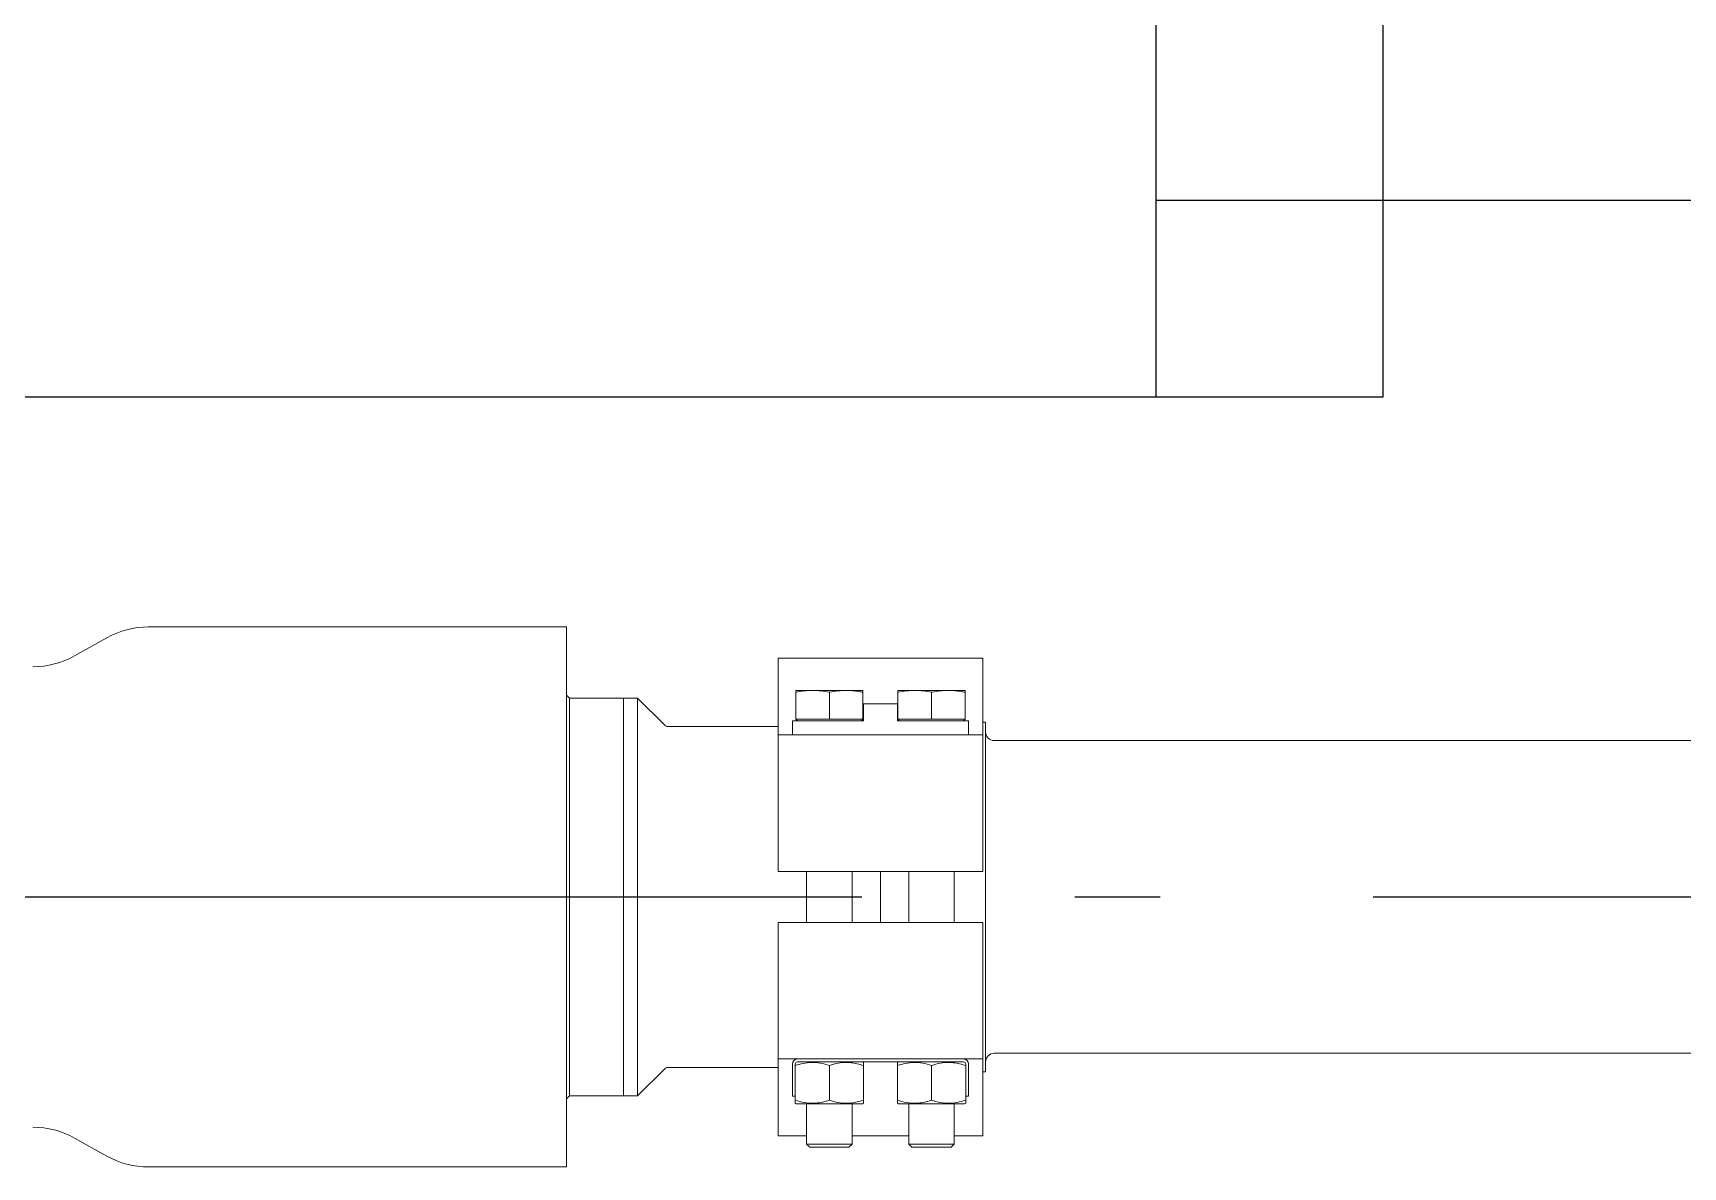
# Model space of a CAD drawing. Extents: x 39751 to 116307, y -36149 to -14965.
# Drawn here: x 89540 to 90121, y -20671 to -20272 of the extents above; entities that cross this region are included whole.
import ezdxf

# ---------------------------------------------------------------- set-up
doc = ezdxf.new("R2010")
doc.units = 0
doc.header["$LTSCALE"] = 1500
for name, pattern in [('CENTER2', [0.72, 0.6, -0.05, 0.02, -0.05]), ('DASHED', [0.35, 0.3, -0.05]), ('HIDDEN1', [0.15, 0.1, -0.05])]:
    doc.linetypes.add(name, pattern=pattern)
doc.layers.add('01-粗实线', color=7, linetype='Continuous', lineweight=35)
for name, color, linetype in [('confine2', 2, 'DASHED'), ('confine4', 2, 'HIDDEN1'), ('confine7', 4, 'CENTER2'), ('confinea', 3, 'Continuous')]:
    doc.layers.add(name, color=color, linetype=linetype)

# ---------------------------------------------------------------- blocks, each defined once
blk = doc.blocks.new('A$C7BF707C6')
at = {"layer": '01-粗实线', "color": 7, "linetype": 'Continuous', "lineweight": 15}
for p, q in [((630.27, 338.11), (641.61, 344.46)), ((656.27, 348.28), (803.44, 348.28)), ((803.44, 348.28), (803.44, 253.28)), ((949.93, 337.28), (877.93, 337.28)), ((877.93, 313.96), (877.93, 337.28)), ((949.93, 313.96), (949.93, 337.28)), ((884.09, 315.78), (884.09, 325.29)), ((890.01, 325.96), (901.85, 325.96)), ((895.93, 315.78), (895.93, 325.29)), ((907.76, 315.78), (907.76, 325.29)), ((920.09, 315.78), (920.09, 325.29)), ((926.01, 325.96), (937.85, 325.96)), ((931.93, 315.78), (931.93, 325.29)), ((943.76, 315.78), (943.76, 325.29)), ((803.44, 324.28), (804.44, 323.28)), ((804.44, 323.28), (823.44, 323.28)), ((804.44, 183.28), (804.44, 323.28)), ((823.44, 323.28), (828.44, 323.28)), ((823.44, 183.28), (823.44, 323.28)), ((828.44, 323.28), (838, 313.72)), ((828.44, 183.28), (828.44, 323.28)), ((919.93, 321.28), (907.93, 321.28)), ((907.93, 321.28), (907.93, 315.28)), ((919.93, 321.28), (919.93, 315.28)), ((877.93, 310.28), (877.93, 313.96)), ((882.93, 315.28), (882.93, 310.28)), ((884.68, 315.28), (884.09, 315.78)), ((884.09, 315.78), (890.01, 315.78)), ((884.09, 315.78), (884.09, 315.78)), ((890.01, 315.78), (895.93, 315.78)), ((907.93, 315.28), (892.93, 315.28)), ((895.93, 315.78), (901.85, 315.78)), ((901.85, 315.78), (907.76, 315.78)), ((907.76, 315.78), (907.17, 315.28)), ((907.76, 315.78), (907.76, 315.78)), ((934.93, 315.28), (919.93, 315.28)), ((920.68, 315.28), (920.09, 315.78)), ((920.09, 315.78), (926.01, 315.78)), ((920.09, 315.78), (920.09, 315.78)), ((926.01, 315.78), (931.93, 315.78)), ((931.93, 315.78), (937.85, 315.78)), ((937.85, 315.78), (943.76, 315.78)), ((943.76, 315.78), (943.17, 315.28)), ((943.76, 315.78), (943.76, 315.78)), ((944.93, 310.28), (944.93, 315.28)), ((949.93, 314.78), (950.94, 314.78)), ((949.93, 310.28), (949.93, 313.96)), ((950.94, 314.78), (950.94, 191.78)), ((839.06, 313.28), (877.93, 313.28)), ((877.93, 310.28), (877.93, 262.28)), ((937.93, 310.28), (889.93, 310.28)), ((949.93, 262.28), (949.93, 310.28)), ((953.94, 308.28), (1273.44, 308.28)), ((877.93, 262.28), (877.93, 262.28)), ((881.93, 262.28), (877.93, 262.28)), ((887.93, 262.28), (881.93, 262.28)), ((887.93, 244.28), (887.93, 262.28)), ((937.93, 262.28), (889.93, 262.28)), ((903.93, 262.28), (903.93, 244.28)), ((923.93, 262.28), (903.93, 262.28)), ((913.94, 244.28), (913.94, 262.28)), ((923.93, 244.28), (923.93, 262.28)), ((939.93, 262.28), (939.93, 244.28)), ((945.93, 262.28), (939.93, 262.28)), ((949.93, 262.28), (945.93, 262.28)), ((949.93, 262.28), (949.93, 262.28)), ((803.44, 253.28), (803.44, 158.28)), ((877.93, 244.28), (877.93, 196.28)), ((937.93, 244.28), (889.93, 244.28)), ((949.93, 196.28), (949.93, 244.28)), ((1433.94, 198.28), (953.94, 198.28)), ((838, 192.84), (828.44, 183.28)), ((877.93, 193.28), (839.06, 193.28)), ((877.93, 196.28), (877.93, 196.28)), ((877.93, 192.6), (877.93, 196.28)), ((877.93, 169.28), (877.93, 192.6)), ((882.93, 183.25), (882.93, 194.54)), ((883.93, 183.25), (883.93, 194.54)), ((884.67, 195.28), (943.19, 195.28)), ((937.93, 196.28), (889.93, 196.28)), ((895.93, 193.99), (895.93, 181.77)), ((907.55, 195.28), (907.95, 195.05)), ((920.3, 195.28), (907.55, 195.28)), ((907.93, 193.99), (907.93, 181.77)), ((919.91, 195.05), (920.3, 195.28)), ((919.93, 193.99), (919.93, 181.77)), ((931.93, 193.99), (931.93, 181.77)), ((943.93, 194.54), (943.93, 183.25)), ((944.93, 194.54), (944.93, 183.25)), ((949.93, 196.28), (949.93, 196.28)), ((949.93, 192.6), (949.93, 196.28)), ((949.93, 169.28), (949.93, 192.6)), ((950.94, 191.78), (949.93, 191.78)), ((804.44, 183.28), (803.44, 182.28)), ((823.44, 183.28), (804.44, 183.28)), ((828.44, 183.28), (823.44, 183.28)), ((883.93, 183.25), (882.93, 183.25)), ((883.93, 183.25), (882.93, 183.25)), ((882.93, 183.25), (882.93, 183.25)), ((884.3, 180.48), (883.91, 180.71)), ((883.93, 183.25), (883.93, 183.25)), ((883.93, 183.25), (883.93, 181.77)), ((887.93, 166.36), (887.93, 180.48)), ((903.93, 180.48), (903.93, 166.36)), ((907.95, 180.71), (907.55, 180.48)), ((920.3, 180.48), (919.91, 180.71)), ((923.93, 166.36), (923.93, 180.48)), ((939.93, 180.48), (939.93, 166.36)), ((943.95, 180.71), (943.55, 180.48)), ((943.93, 183.25), (944.93, 183.25)), ((943.93, 183.25), (943.93, 183.25)), ((943.93, 183.25), (944.93, 183.25)), ((943.93, 183.25), (943.93, 181.77)), ((944.93, 183.25), (944.93, 183.25)), ((641.61, 162.11), (630.27, 168.46)), ((887.93, 169.28), (877.93, 169.28)), ((887.93, 169.28), (877.93, 169.28)), ((877.93, 169.28), (877.93, 169.28)), ((923.93, 169.28), (903.93, 169.28)), ((923.93, 169.28), (903.93, 169.28)), ((949.93, 169.28), (939.93, 169.28)), ((949.93, 169.28), (939.93, 169.28)), ((949.93, 169.28), (949.93, 169.28)), ((889.01, 165.28), (887.93, 166.36)), ((889.01, 165.28), (887.93, 166.36)), ((887.93, 166.36), (887.93, 166.36)), ((903.93, 166.36), (902.85, 165.28)), ((903.93, 166.36), (902.85, 165.28)), ((903.93, 166.36), (903.93, 166.36)), ((925.01, 165.28), (923.93, 166.36)), ((925.01, 165.28), (923.93, 166.36)), ((923.93, 166.36), (923.93, 166.36)), ((939.93, 166.36), (938.85, 165.28)), ((939.93, 166.36), (938.85, 165.28)), ((939.93, 166.36), (939.93, 166.36)), ((803.44, 158.28), (656.27, 158.28))]:
    blk.add_line(p, q, dxfattribs=at)
at = {"layer": '01-粗实线', "color": 7, "linetype": 'Continuous', "lineweight": 15, "flags": 128}
for points in [[(884.09, 325.96), (884.2, 325.96), (884.5, 325.96), (885, 325.96), (885.68, 325.96), (886.54, 325.96), (887.56, 325.96), (888.72, 325.96), (890.01, 325.96)], [(901.85, 325.96), (903.13, 325.96), (904.3, 325.96), (905.32, 325.96), (906.18, 325.96), (906.86, 325.96), (907.36, 325.96), (907.66, 325.96), (907.76, 325.96)], [(920.09, 325.96), (920.2, 325.96), (920.5, 325.96), (921, 325.96), (921.68, 325.96), (922.54, 325.96), (923.56, 325.96), (924.72, 325.96), (926.01, 325.96)], [(937.85, 325.96), (939.13, 325.96), (940.3, 325.96), (941.32, 325.96), (942.18, 325.96), (942.86, 325.96), (943.36, 325.96), (943.66, 325.96), (943.76, 325.96)], [(892.93, 315.28), (890.98, 315.28), (889.1, 315.28), (887.37, 315.28), (885.86, 315.28), (884.61, 315.28), (883.69, 315.28), (883.12, 315.28), (882.93, 315.28)], [(890.01, 315.78), (888.72, 315.78), (887.56, 315.78), (886.54, 315.78), (885.68, 315.78), (885, 315.78), (884.5, 315.78), (884.2, 315.78), (884.09, 315.78)], [(895.93, 315.28), (894.25, 315.28), (892.29, 315.28), (890.45, 315.28), (888.79, 315.28), (887.35, 315.28), (886.19, 315.28)], [(901.85, 315.78), (900.46, 315.78), (898.99, 315.78), (897.47, 315.78), (895.93, 315.78), (894.38, 315.78), (892.87, 315.78), (891.4, 315.78), (890.01, 315.78)], [(907.76, 315.78), (907.66, 315.78), (907.36, 315.78), (906.86, 315.78), (906.18, 315.78), (905.32, 315.78), (904.3, 315.78), (903.13, 315.78), (901.85, 315.78)], [(926.01, 315.78), (924.72, 315.78), (923.56, 315.78), (922.54, 315.78), (921.68, 315.78), (921, 315.78), (920.5, 315.78), (920.2, 315.78), (920.09, 315.78)], [(937.85, 315.78), (936.46, 315.78), (934.99, 315.78), (933.47, 315.78), (931.93, 315.78), (930.38, 315.78), (928.87, 315.78), (927.4, 315.78), (926.01, 315.78)], [(943.17, 315.28), (943.11, 315.28), (942.72, 315.28), (941.99, 315.28), (940.93, 315.28), (939.58, 315.28), (937.98, 315.28), (936.19, 315.28), (934.27, 315.28), (932.27, 315.28), (931.93, 315.28)], [(944.93, 315.28), (944.74, 315.28), (944.17, 315.28), (943.24, 315.28), (942, 315.28), (940.48, 315.28), (938.76, 315.28), (936.88, 315.28), (934.93, 315.28)], [(943.76, 315.78), (943.66, 315.78), (943.36, 315.78), (942.86, 315.78), (942.18, 315.78), (941.32, 315.78), (940.3, 315.78), (939.13, 315.78), (937.85, 315.78)], [(889.93, 310.28), (887.85, 310.28), (885.83, 310.28), (883.93, 310.28), (882.22, 310.28), (880.74, 310.28), (879.54, 310.28), (878.65, 310.28), (878.11, 310.28), (877.93, 310.28)], [(949.93, 310.28), (949.75, 310.28), (949.21, 310.28), (948.32, 310.28), (947.12, 310.28), (945.64, 310.28), (943.93, 310.28), (942.03, 310.28), (940.01, 310.28), (937.93, 310.28)], [(877.93, 262.28), (878.11, 262.28), (878.65, 262.28), (879.54, 262.28), (880.74, 262.28), (882.22, 262.28), (883.93, 262.28), (885.83, 262.28), (887.85, 262.28), (889.93, 262.28)], [(903.93, 262.28), (904.13, 262.28), (904.58, 262.28), (904.67, 262.28), (904.4, 262.28), (903.79, 262.28), (902.85, 262.28), (901.63, 262.28), (900.18, 262.28), (898.55, 262.28), (896.81, 262.28), (895.04, 262.28), (893.31, 262.28), (891.68, 262.28), (890.23, 262.28), (889.01, 262.28), (888.07, 262.28), (887.46, 262.28), (887.19, 262.28), (887.28, 262.28), (887.72, 262.28), (887.93, 262.28)], [(939.93, 262.28), (940.13, 262.28), (940.58, 262.28), (940.67, 262.28), (940.4, 262.28), (939.79, 262.28), (938.85, 262.28), (937.63, 262.28), (936.18, 262.28), (934.55, 262.28), (932.81, 262.28), (931.04, 262.28), (929.31, 262.28), (927.68, 262.28), (926.23, 262.28), (925.01, 262.28), (924.07, 262.28), (923.46, 262.28), (923.19, 262.28), (923.28, 262.28), (923.72, 262.28), (923.93, 262.28)], [(937.93, 262.28), (940.01, 262.28), (942.03, 262.28), (943.93, 262.28), (945.64, 262.28), (947.12, 262.28), (948.32, 262.28), (949.21, 262.28), (949.75, 262.28), (949.93, 262.28)], [(889.93, 244.28), (887.85, 244.28), (885.83, 244.28), (883.93, 244.28), (882.22, 244.28), (880.74, 244.28), (879.54, 244.28), (878.65, 244.28), (878.11, 244.28), (877.93, 244.28)], [(949.93, 244.28), (949.75, 244.28), (949.21, 244.28), (948.32, 244.28), (947.12, 244.28), (945.64, 244.28), (943.93, 244.28), (942.03, 244.28), (940.01, 244.28), (937.93, 244.28)], [(877.93, 196.28), (878.11, 196.28), (878.65, 196.28), (879.54, 196.28), (880.74, 196.28), (882.22, 196.28), (883.93, 196.28), (885.83, 196.28), (887.85, 196.28), (889.93, 196.28)], [(937.93, 196.28), (940.01, 196.28), (942.03, 196.28), (943.93, 196.28), (945.64, 196.28), (947.12, 196.28), (948.32, 196.28), (949.21, 196.28), (949.75, 196.28), (949.93, 196.28)], [(885.86, 180.48), (885.01, 180.48), (884.48, 180.48), (884.3, 180.48), (884.48, 180.48), (885.01, 180.48), (885.86, 180.48), (887.02, 180.48), (887.93, 180.48)], [(903.93, 180.48), (904.83, 180.48), (906, 180.48), (906.85, 180.48), (907.38, 180.48), (907.55, 180.48), (907.38, 180.48), (906.85, 180.48), (906, 180.48), (904.83, 180.48), (903.4, 180.48), (901.74, 180.48), (899.91, 180.48), (897.95, 180.48), (895.93, 180.48), (893.91, 180.48), (891.95, 180.48), (890.12, 180.48), (888.46, 180.48), (887.02, 180.48), (885.86, 180.48), (885.86, 180.48)], [(903.93, 180.48), (904, 180.48), (904, 180.48), (903.65, 180.48), (902.96, 180.48), (901.96, 180.48), (900.7, 180.48), (899.23, 180.48), (897.62, 180.48), (895.93, 180.48), (894.24, 180.48), (892.63, 180.48), (891.16, 180.48), (889.9, 180.48), (888.9, 180.48), (888.21, 180.48), (887.86, 180.48), (887.86, 180.48), (887.93, 180.48)], [(921.86, 180.48), (921.01, 180.48), (920.48, 180.48), (920.3, 180.48), (920.48, 180.48), (921.01, 180.48), (921.86, 180.48), (923.02, 180.48), (923.93, 180.48)], [(939.93, 180.48), (940.83, 180.48), (942, 180.48), (942.85, 180.48), (943.38, 180.48), (943.55, 180.48), (943.38, 180.48), (942.85, 180.48), (942, 180.48), (940.83, 180.48), (939.4, 180.48), (937.74, 180.48), (935.91, 180.48), (933.95, 180.48), (931.93, 180.48), (929.91, 180.48), (927.95, 180.48), (926.12, 180.48), (924.46, 180.48), (923.02, 180.48), (921.86, 180.48), (921.86, 180.48)], [(939.93, 180.48), (940, 180.48), (940, 180.48), (939.65, 180.48), (938.96, 180.48), (937.96, 180.48), (936.7, 180.48), (935.23, 180.48), (933.62, 180.48), (931.93, 180.48), (930.24, 180.48), (928.63, 180.48), (927.16, 180.48), (925.9, 180.48), (924.9, 180.48), (924.21, 180.48), (923.86, 180.48), (923.86, 180.48), (923.93, 180.48)], [(908.93, 169.28), (909.11, 169.28), (909.66, 169.28), (910.52, 169.28), (911.63, 169.28), (912.91, 169.28), (914.27, 169.28), (915.6, 169.28), (916.81, 169.28), (917.81, 169.28), (918.52, 169.28), (918.88, 169.28), (918.88, 169.28), (918.52, 169.28), (917.81, 169.28), (916.81, 169.28), (915.6, 169.28), (914.27, 169.28), (912.91, 169.28), (911.63, 169.28), (910.52, 169.28), (909.66, 169.28), (909.11, 169.28), (908.93, 169.28)], [(903.93, 166.36), (903.87, 166.36), (903.46, 166.36), (902.71, 166.36), (901.64, 166.36), (900.3, 166.36), (898.76, 166.36), (897.08, 166.36), (895.35, 166.36), (893.65, 166.36), (892.06, 166.36), (890.64, 166.36), (889.47, 166.36), (888.61, 166.36), (888.09, 166.36), (887.93, 166.36)], [(901.92, 165.28), (900.96, 165.28), (899.73, 165.28), (898.3, 165.28), (896.73, 165.28), (895.13, 165.28), (893.56, 165.28), (892.13, 165.28), (890.9, 165.28), (889.94, 165.28), (889.3, 165.28), (889.02, 165.28), (889.12, 165.28), (889.58, 165.28), (890.38, 165.28), (891.48, 165.28), (892.82, 165.28), (894.33, 165.28), (895.93, 165.28), (897.52, 165.28), (899.03, 165.28), (900.38, 165.28), (901.48, 165.28), (902.28, 165.28), (902.74, 165.28), (902.84, 165.28), (902.56, 165.28), (901.92, 165.28)], [(889.94, 165.28), (890.9, 165.28), (892.13, 165.28), (893.56, 165.28), (895.13, 165.28), (896.73, 165.28), (898.3, 165.28), (899.73, 165.28), (900.96, 165.28), (901.92, 165.28), (902.56, 165.28), (902.84, 165.28), (902.74, 165.28), (902.28, 165.28), (901.48, 165.28), (900.38, 165.28), (899.03, 165.28), (897.52, 165.28), (895.93, 165.28), (894.33, 165.28), (892.82, 165.28), (891.48, 165.28), (890.38, 165.28), (889.58, 165.28), (889.12, 165.28), (889.02, 165.28), (889.3, 165.28), (889.94, 165.28)], [(939.93, 166.36), (939.87, 166.36), (939.46, 166.36), (938.71, 166.36), (937.64, 166.36), (936.3, 166.36), (934.76, 166.36), (933.08, 166.36), (931.35, 166.36), (929.65, 166.36), (928.05, 166.36), (926.64, 166.36), (925.47, 166.36), (924.61, 166.36), (924.09, 166.36), (923.93, 166.36)], [(937.92, 165.28), (936.96, 165.28), (935.73, 165.28), (934.3, 165.28), (932.73, 165.28), (931.13, 165.28), (929.56, 165.28), (928.13, 165.28), (926.9, 165.28), (925.94, 165.28), (925.3, 165.28), (925.02, 165.28), (925.12, 165.28), (925.58, 165.28), (926.38, 165.28), (927.48, 165.28), (928.82, 165.28), (930.33, 165.28), (931.93, 165.28), (933.52, 165.28), (935.03, 165.28), (936.38, 165.28), (937.48, 165.28), (938.28, 165.28), (938.74, 165.28), (938.84, 165.28), (938.56, 165.28), (937.92, 165.28)], [(925.94, 165.28), (926.9, 165.28), (928.13, 165.28), (929.56, 165.28), (931.13, 165.28), (932.73, 165.28), (934.3, 165.28), (935.73, 165.28), (936.96, 165.28), (937.92, 165.28), (938.56, 165.28), (938.84, 165.28), (938.74, 165.28), (938.28, 165.28), (937.48, 165.28), (936.38, 165.28), (935.03, 165.28), (933.52, 165.28), (931.93, 165.28), (930.33, 165.28), (928.82, 165.28), (927.48, 165.28), (926.38, 165.28), (925.58, 165.28), (925.12, 165.28), (925.02, 165.28), (925.3, 165.28), (925.94, 165.28)]]:
    blk.add_lwpolyline(points, dxfattribs=at)
at = {"layer": '01-粗实线', "color": 7, "linetype": 'Continuous', "lineweight": 15}
for centre, radius, start, end in [((656.27, 318.28), 30, 90, 119.24883), ((615.61, 364.28), 30, 270, 299.24883), ((839.06, 314.78), 1.5, 225, 270), ((953.94, 311.28), 3, 180, 270), ((953.94, 195.28), 3, 90, 180), ((839.06, 191.78), 1.5, 90, 135), ((884.67, 194.54), 1.74, 90, 180), ((884.67, 194.54), 0.737, 90, 180), ((943.19, 194.54), 1.74, 0, 90), ((943.19, 194.54), 0.737, 0, 90), ((615.61, 142.28), 30, 60.75117, 90), ((656.27, 188.28), 30, 240.75117, 270)]:
    blk.add_arc(centre, radius, start, end, dxfattribs=at)
for points, knots in [([(890.01, 325.96), (889.02, 325.93), (887.04, 325.86), (885.08, 325.48), (884.09, 325.29)], [0, 0, 0, 0, 0.497785, 1, 1, 1, 1]), ([(884.09, 325.29), (884.09, 325.48), (884.09, 325.86), (884.09, 325.93), (884.09, 325.96)], [0, 0, 0, 0, 0.498112, 1, 1, 1, 1]), ([(895.93, 325.29), (894.95, 325.48), (892.99, 325.86), (891.01, 325.93), (890.01, 325.96)], [0, 0, 0, 0, 0.498112, 1, 1, 1, 1]), ([(901.85, 325.96), (900.89, 325.93), (898.95, 325.86), (896.99, 325.52), (895.98, 325.31), (895.93, 325.29)], [0, 0, 0, 0, 0.484446, 0.973033, 1, 1, 1, 1]), ([(907.76, 325.29), (907.27, 325.39), (905.32, 325.79), (903.33, 325.89), (901.85, 325.96)], [0, 0, 0, 0, 0.253063, 1, 1, 1, 1]), ([(907.76, 325.96), (907.76, 325.93), (907.76, 325.86), (907.76, 325.48), (907.76, 325.29)], [0, 0, 0, 0, 0.497781, 1, 1, 1, 1]), ([(926.01, 325.96), (925.02, 325.93), (923.04, 325.86), (921.08, 325.48), (920.09, 325.29)], [0, 0, 0, 0, 0.497781, 1, 1, 1, 1]), ([(920.09, 325.29), (920.09, 325.48), (920.09, 325.86), (920.09, 325.93), (920.09, 325.96)], [0, 0, 0, 0, 0.498112, 1, 1, 1, 1]), ([(931.93, 325.29), (930.95, 325.48), (928.99, 325.86), (927.01, 325.93), (926.01, 325.96)], [0, 0, 0, 0, 0.498112, 1, 1, 1, 1]), ([(937.85, 325.96), (936.89, 325.93), (934.95, 325.86), (932.99, 325.52), (931.98, 325.31), (931.93, 325.29)], [0, 0, 0, 0, 0.484446, 0.973033, 1, 1, 1, 1]), ([(943.76, 325.29), (943.27, 325.39), (941.32, 325.79), (939.33, 325.89), (937.85, 325.96)], [0, 0, 0, 0, 0.253063, 1, 1, 1, 1]), ([(943.76, 325.96), (943.76, 325.93), (943.76, 325.86), (943.76, 325.48), (943.76, 325.29)], [0, 0, 0, 0, 0.497781, 1, 1, 1, 1]), ([(895.93, 193.99), (894.89, 194.3), (892.78, 194.93), (889.66, 195.16), (886.68, 194.82), (884.85, 194.27), (883.93, 193.99)], [0, 0, 0, 0, 0.264605, 0.534954, 0.765343, 1, 1, 1, 1]), ([(907.93, 193.99), (906.49, 194.4), (904.06, 195.09), (900.51, 195.09), (897.95, 194.63), (896.44, 194.15), (895.93, 193.99)], [0, 0, 0, 0, 0.364276, 0.613564, 0.869571, 1, 1, 1, 1]), ([(907.93, 195.03), (907.93, 195.04), (907.93, 195.13), (907.93, 194.79), (907.93, 194.26), (907.93, 193.99)], [0, 0, 0, 0, 0.06998, 0.53073, 1, 1, 1, 1]), ([(931.93, 193.99), (930.89, 194.3), (928.78, 194.93), (925.66, 195.16), (922.68, 194.82), (920.85, 194.27), (919.93, 193.99)], [0, 0, 0, 0, 0.264609, 0.534954, 0.765347, 1, 1, 1, 1]), ([(919.93, 193.99), (919.93, 194.31), (919.93, 194.92), (919.93, 194.99), (919.93, 195.03)], [0, 0, 0, 0, 0.529262, 1, 1, 1, 1]), ([(943.93, 193.99), (942.49, 194.4), (940.06, 195.09), (936.51, 195.09), (933.95, 194.63), (932.44, 194.15), (931.93, 193.99)], [0, 0, 0, 0, 0.364277, 0.613562, 0.869571, 1, 1, 1, 1]), ([(883.93, 181.77), (884.97, 181.46), (887.08, 180.83), (890.2, 180.6), (893.18, 180.94), (895.01, 181.49), (895.93, 181.77)], [0, 0, 0, 0, 0.2646089, 0.5349538, 0.7653472, 1, 1, 1, 1]), ([(883.93, 180.74), (883.93, 180.72), (883.93, 180.63), (883.93, 180.97), (883.93, 181.5), (883.93, 181.77)], [0, 0, 0, 0, 0.069988, 0.530733, 1, 1, 1, 1]), ([(895.93, 181.77), (896.44, 181.61), (897.93, 181.14), (900.48, 180.67), (904.04, 180.66), (906.49, 181.36), (907.93, 181.77)], [0, 0, 0, 0, 0.130429, 0.380026, 0.635723, 1, 1, 1, 1]), ([(907.93, 181.77), (907.93, 181.45), (907.93, 180.84), (907.93, 180.77), (907.93, 180.74)], [0, 0, 0, 0, 0.529257, 1, 1, 1, 1]), ([(919.93, 181.77), (920.97, 181.46), (923.08, 180.83), (926.2, 180.6), (929.18, 180.94), (931.01, 181.49), (931.93, 181.77)], [0, 0, 0, 0, 0.2646089, 0.5349538, 0.7653472, 1, 1, 1, 1]), ([(919.93, 180.74), (919.93, 180.72), (919.93, 180.63), (919.93, 180.97), (919.93, 181.5), (919.93, 181.77)], [0, 0, 0, 0, 0.069988, 0.530733, 1, 1, 1, 1]), ([(931.93, 181.77), (932.44, 181.61), (933.93, 181.14), (936.48, 180.67), (940.04, 180.66), (942.49, 181.36), (943.93, 181.77)], [0, 0, 0, 0, 0.13043, 0.380027, 0.635722, 1, 1, 1, 1]), ([(943.93, 181.77), (943.93, 181.45), (943.93, 180.84), (943.93, 180.77), (943.93, 180.74)], [0, 0, 0, 0, 0.529257, 1, 1, 1, 1])]:
    blk.add_open_spline(points, degree=3, knots=knots, dxfattribs=at)
at = {"layer": 'confine7'}
blk.add_line((7.38, 253.28), (1547.93, 253.28), dxfattribs=at)

msp = doc.modelspace()

# ---------------------------------------------------------------- linework, layer by layer
for p, q in [((90015.67, -20400.01), (90015.67, -17796.01)), ((90395.67, -20331.01), (90015.67, -20331.01)), ((67975.67, -20400.01), (90015.67, -20400.01))]:
    msp.add_line(p, q)
at = {"layer": 'confine2'}
msp.add_line((90015.67, -20331.01), (89935.67, -20331.01), dxfattribs=at)
at = {"layer": 'confine4'}
msp.add_line((89935.67, -20400.01), (89935.67, -17796.01), dxfattribs=at)

# ---------------------------------------------------------------- block references
at = {"layer": 'confinea'}
msp.add_blockref('A$C7BF707C6', (88924.73, -20829.29), dxfattribs=at)

doc.saveas('drawing.dxf')
